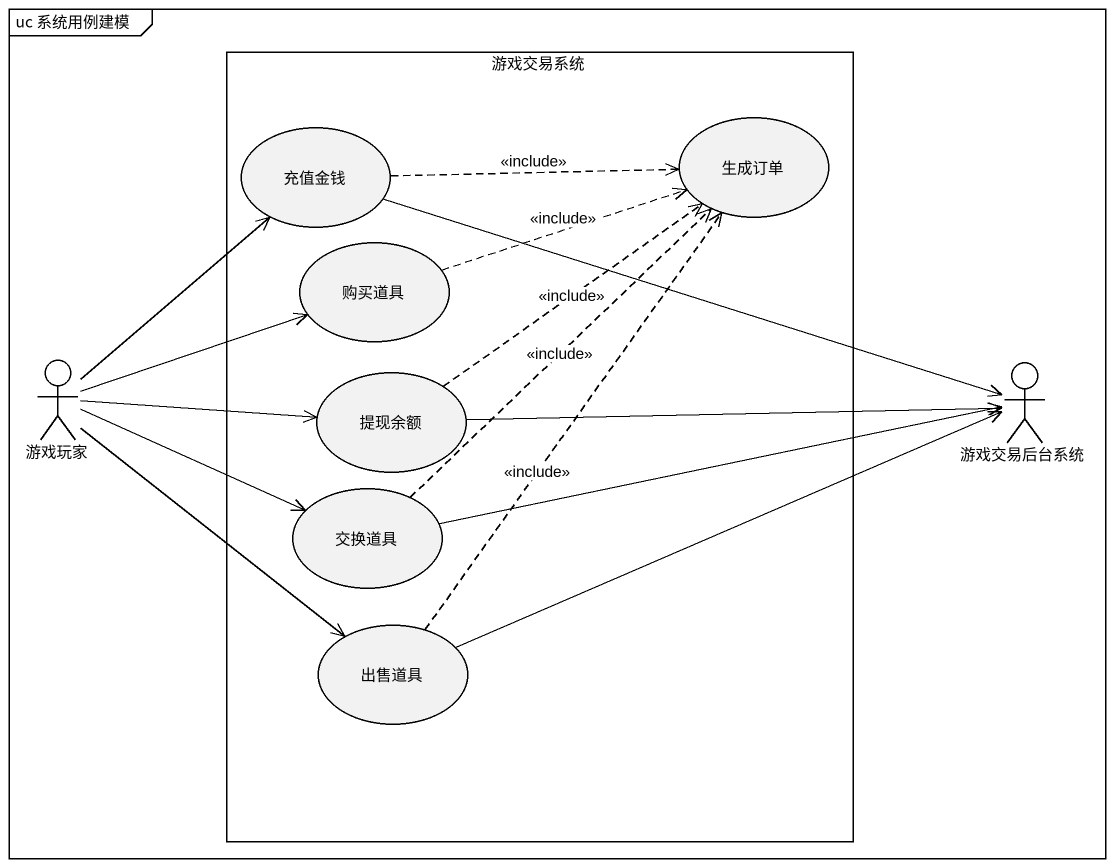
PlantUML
@startuml
mainframe uc 系统用例建模
rectangle 游戏交易系统 {
  usecase 充值金钱
  usecase 生成订单
  usecase 购买道具
  usecase 提现余额
  usecase 交换道具
  usecase 出售道具
}
actor 游戏玩家
actor 游戏交易后台系统
充值金钱 .right.> 生成订单 : <<include>>
充值金钱 -right-> 游戏交易后台系统
购买道具 .right.> 生成订单 : <<include>>
游戏玩家 -up-> 充值金钱
游戏玩家 -right-> 购买道具
游戏玩家 -right-> 提现余额
游戏玩家 -right-> 交换道具
游戏玩家 --> 出售道具
提现余额 .up.> 生成订单 : <<include>>
提现余额 -right-> 游戏交易后台系统
交换道具 .up.> 生成订单 : <<include>>
交换道具 -right-> 游戏交易后台系统
出售道具 .up.> 生成订单 : <<include>>
出售道具 -right-> 游戏交易后台系统
@enduml
